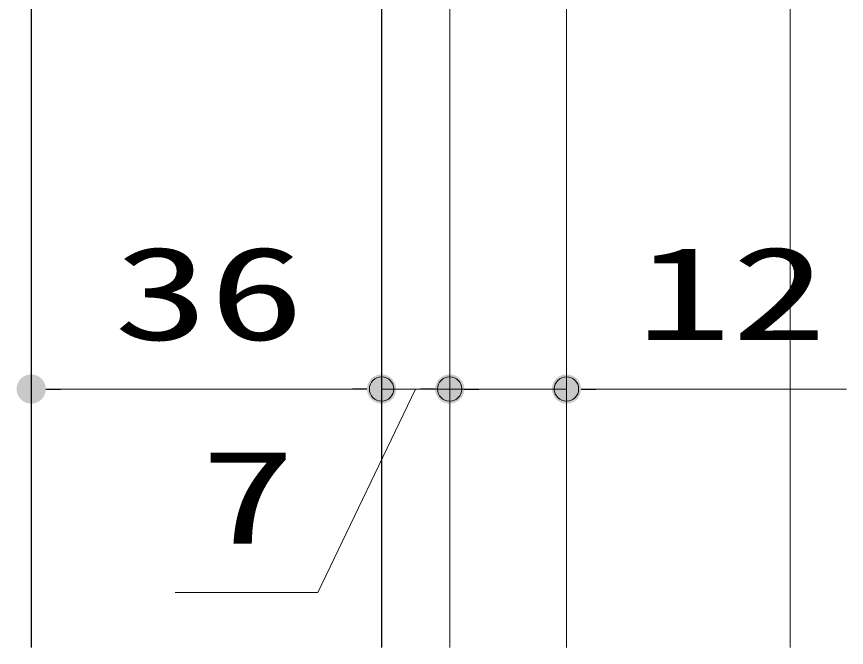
# Model space of a CAD drawing. Units: millimetres, scale not verified. Extents: x -1306 to 1306, y -607 to 607.
# Drawn here: x -249.3 to -164, y -391.1 to -326.3 of the extents above; entities that cross this region are included whole.
import ezdxf
from ezdxf.enums import TextEntityAlignment as Align

# ---------------------------------------------------------------- set-up
doc = ezdxf.new("R2010")
doc.units = ezdxf.units.MM
doc.header["$LTSCALE"] = 5
doc.header["$PDMODE"] = 32
doc.header["$PDSIZE"] = 2.5
for name, color, linetype, lineweight in [('0-D_線(白)', 7, 'Continuous', 30), ('1-0_線(水)', 4, 'Continuous', 9), ('1-1_寸法線', 3, 'Continuous', 13), ('1-4_DEFPOINTS', 7, 'Continuous', 5), ('1-5_0', 3, 'Continuous', 25)]:
    doc.layers.add(name, color=color, linetype=linetype, lineweight=lineweight)
doc.styles.add('ＭＳ ゴシック', font='')
doc.styles.get('ＭＳ ゴシック').set_extended_font_data('MS Gothic')

# ---------------------------------------------------------------- blocks, each defined once
blk = doc.blocks.new('_DOT')
at = {"layer": '1-5_0'}
blk.add_line((-2.5, 0), (-5, 0), dxfattribs=at)
for points in [[(0, 0), (-2.191, 1.204), (-2.023, 1.469)], [(0, 0), (-2.023, 1.469), (-1.822, 1.711)], [(0, 0), (-1.822, 1.711), (-1.594, 1.926)], [(0, 0), (-1.594, 1.926), (-1.34, 2.111)], [(0, 0), (-1.34, 2.111), (-1.064, 2.262)], [(0, 0), (-1.064, 2.262), (-0.773, 2.378)], [(0, 0), (-0.773, 2.378), (-0.468, 2.456)], [(0, 0), (-0.468, 2.456), (-0.157, 2.495)], [(0, 0), (-0.157, 2.495), (0.157, 2.495)], [(0, 0), (0.157, 2.495), (0.468, 2.456)], [(0, 0), (0.468, 2.456), (0.773, 2.378)], [(0, 0), (0.773, 2.378), (1.064, 2.262)], [(0, 0), (1.064, 2.262), (1.34, 2.111)], [(0, 0), (1.34, 2.111), (1.594, 1.926)], [(0, 0), (1.594, 1.926), (1.822, 1.711)], [(0, 0), (1.822, 1.711), (2.023, 1.469)], [(0, 0), (2.023, 1.469), (2.191, 1.204)], [(0, 0), (-2.5, 0), (-2.48, 0.313)], [(0, 0), (-2.48, -0.313), (-2.5, 0)], [(0, 0), (-2.48, 0.313), (-2.421, 0.622)], [(0, 0), (-2.421, -0.622), (-2.48, -0.313)], [(0, 0), (-2.421, 0.622), (-2.324, 0.92)], [(0, 0), (-2.324, -0.92), (-2.421, -0.622)], [(0, 0), (-2.324, 0.92), (-2.191, 1.204)], [(0, 0), (-2.191, -1.204), (-2.324, -0.92)], [(0, 0), (-2.023, -1.469), (-2.191, -1.204)], [(0, 0), (-1.822, -1.711), (-2.023, -1.469)], [(0, 0), (-1.594, -1.926), (-1.822, -1.711)], [(0, 0), (-1.34, -2.111), (-1.594, -1.926)], [(0, 0), (-1.064, -2.262), (-1.34, -2.111)], [(0, 0), (-0.773, -2.378), (-1.064, -2.262)], [(0, 0), (-0.468, -2.456), (-0.773, -2.378)], [(0, 0), (-0.157, -2.495), (-0.468, -2.456)], [(0, 0), (0.157, -2.495), (-0.157, -2.495)], [(0, 0), (2.191, 1.204), (2.324, 0.92)], [(0, 0), (2.324, 0.92), (2.421, 0.622)], [(0, 0), (2.421, 0.622), (2.48, 0.313)], [(0, 0), (2.48, 0.313), (2.5, 0)], [(0, 0), (0.468, -2.456), (0.157, -2.495)], [(0, 0), (0.773, -2.378), (0.468, -2.456)], [(0, 0), (1.064, -2.262), (0.773, -2.378)], [(0, 0), (1.34, -2.111), (1.064, -2.262)], [(0, 0), (1.594, -1.926), (1.34, -2.111)], [(0, 0), (1.822, -1.711), (1.594, -1.926)], [(0, 0), (2.023, -1.469), (1.822, -1.711)], [(0, 0), (2.191, -1.204), (2.023, -1.469)], [(0, 0), (2.324, -0.92), (2.191, -1.204)], [(0, 0), (2.421, -0.622), (2.324, -0.92)], [(0, 0), (2.48, -0.313), (2.421, -0.622)], [(0, 0), (2.5, 0), (2.48, -0.313)]]:
    blk.add_solid(points, dxfattribs=at)

msp = doc.modelspace()

# ---------------------------------------------------------------- linework, layer by layer
at = {"layer": '0-D_線(白)'}
for p, q in [((-247.787, -276.036), (-247.787, -391.062)), ((-211.787, -276.036), (-211.787, -391.062))]:
    msp.add_line(p, q, dxfattribs=at)
at = {"layer": '1-0_線(水)'}
for p, q in [((-169.787, -391.062), (-169.787, -264.036)), ((-204.787, -391.062), (-204.787, -266.536)), ((-192.787, -391.062), (-192.787, -266.536))]:
    msp.add_line(p, q, dxfattribs=at)
at = {"layer": '1-1_寸法線'}
for p, q in [((-204.787, -274.536), (-204.787, -368.531)), ((-192.787, -274.536), (-192.787, -368.531)), ((-204.787, -275.298), (-204.787, -368.531)), ((-247.787, -284.036), (-247.787, -368.531)), ((-211.787, -284.036), (-211.787, -368.531)), ((-211.787, -284.036), (-211.787, -368.531)), ((-244.787, -364.531), (-214.787, -364.531)), ((-214.787, -364.531), (-217.787, -364.531)), ((-211.787, -364.531), (-204.787, -364.531)), ((-211.787, -364.531), (-204.787, -364.531)), ((-207.787, -364.531), (-210.787, -364.531)), ((-204.787, -364.531), (-192.787, -364.531)), ((-201.787, -364.531), (-198.787, -364.531)), ((-189.787, -364.531), (-164.025, -364.531))]:
    msp.add_line(p, q, dxfattribs=at)
msp.add_lwpolyline([(-208.287, -364.531), (-218.341, -385.44), (-233.007, -385.44)], dxfattribs=at)
at = {"layer": '1-4_DEFPOINTS'}
for p in [(-211.787, -364.531), (-204.787, -364.531), (-192.787, -364.531)]:
    msp.add_point(p, dxfattribs=at)

# ---------------------------------------------------------------- block references
at = {"layer": '1-1_寸法線', "xscale": 0.6, "yscale": 0.6, "rotation": 180}
for p in [(-247.787, -364.531), (-204.787, -364.531), (-192.787, -364.531)]:
    msp.add_blockref('_DOT', p, dxfattribs=at)
at = {"layer": '1-1_寸法線', "xscale": 0.6, "yscale": 0.6}
for p in [(-211.787, -364.531), (-211.787, -364.531), (-204.787, -364.531)]:
    msp.add_blockref('_DOT', p, dxfattribs=at)

# ---------------------------------------------------------------- texts
at = {"layer": '1-1_寸法線', "style": 'ＭＳ ゴシック', "width": 1.5}
for s, p in [('36', (-239.311, -362.381)), ('12', (-185.644, -362.381)), ('7', (-230.436, -383.29))]:
    msp.add_text(s, height=9.604, dxfattribs=at).set_placement(p, align=Align.BOTTOM_LEFT)

doc.saveas('drawing.dxf')
